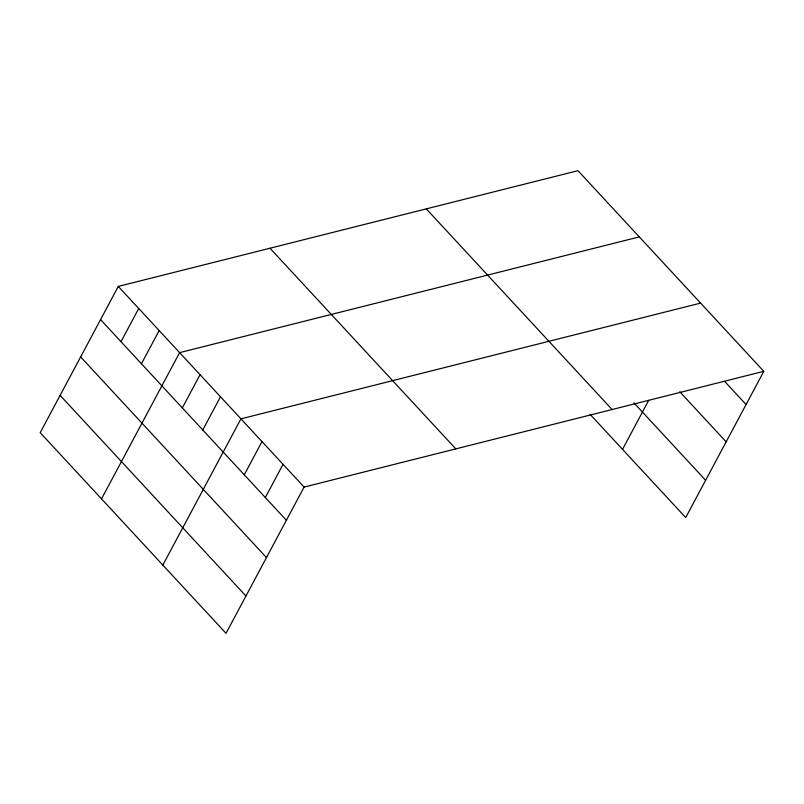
<?xml version="1.0" encoding="UTF-8"?>
<svg xmlns="http://www.w3.org/2000/svg" width="804" height="804" viewBox="0 0 804 804"><rect width="100%" height="100%" fill="white"/><g stroke="black" fill="none" stroke-linecap="round" stroke-linejoin="round"><path stroke-width="1.21" d="M118.288 286.415L40.2 432.663L226.024 633.321L304.113 487.073L763.8 371.337L577.976 170.679L118.288 286.415L304.113 487.073M121.002 341.69L138.73 308.485M141.444 363.76L159.172 330.555M101.525 498.882L179.614 352.634L639.301 236.899M182.327 407.909L200.055 374.704M202.759 429.979L220.487 396.774M162.84 565.101L240.929 418.844L700.626 303.108M244.265 474.792L261.993 441.587M265.32 497.535L283.048 464.33M622.527 449.366L648.717 400.312M763.8 371.337L685.711 517.585L590.166 414.412M725.017 381.799L746.072 404.543M679.822 391.809L726.153 441.848M633.934 402.864L705.631 480.279M426.281 208.869L612.105 409.527M269.983 248.225L455.808 448.883M100.56 319.61L286.385 520.278M80.641 356.916L266.466 557.584M60.119 395.357L245.944 596.015"/></g></svg>
